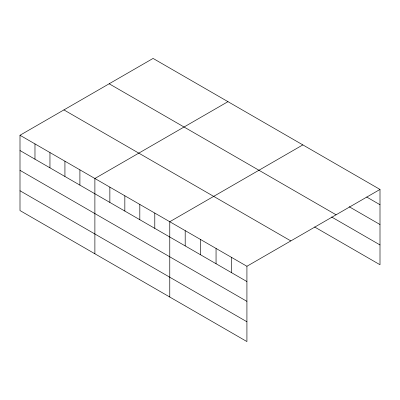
<?xml version="1.0" encoding="UTF-8"?>
<svg xmlns="http://www.w3.org/2000/svg" width="400" height="400" viewBox="0 0 400 400"><rect width="100%" height="100%" fill="white"/><g stroke="black" fill="none" stroke-linecap="round" stroke-linejoin="round"><path stroke-width="0.6" d="M20 135.26L246.92 266.27L246.92 341.57L20 210.56L20 135.26L153.08 58.43L380 189.44L380 264.74L314.555 226.955M227.965 101.66L94.885 178.495L94.885 253.795M302.85 144.895L169.765 221.73L169.765 297.03M246.92 266.27L380 189.44M366.7 197.035L380 204.715M349.14 206.705L380 224.52M109.165 83.785L336.085 214.795M331.58 216.975L380 244.93M63.915 109.905L290.835 240.915M20 150.54L246.92 281.55M20 170.345L246.92 301.355M20 190.755L246.92 321.765M231.49 257.365L231.49 272.64M216.055 248.455L216.055 263.73M200.625 239.545L200.625 254.825M185.195 230.635L185.195 245.915M154.79 213.08L154.79 228.36M139.815 204.435L139.815 219.71M124.835 195.79L124.835 211.065M109.86 187.14L109.86 202.42M79.905 169.85L79.905 185.125M64.93 161.2L64.93 176.48M49.955 152.555L49.955 167.83M34.975 143.91L34.975 159.185"/></g></svg>
